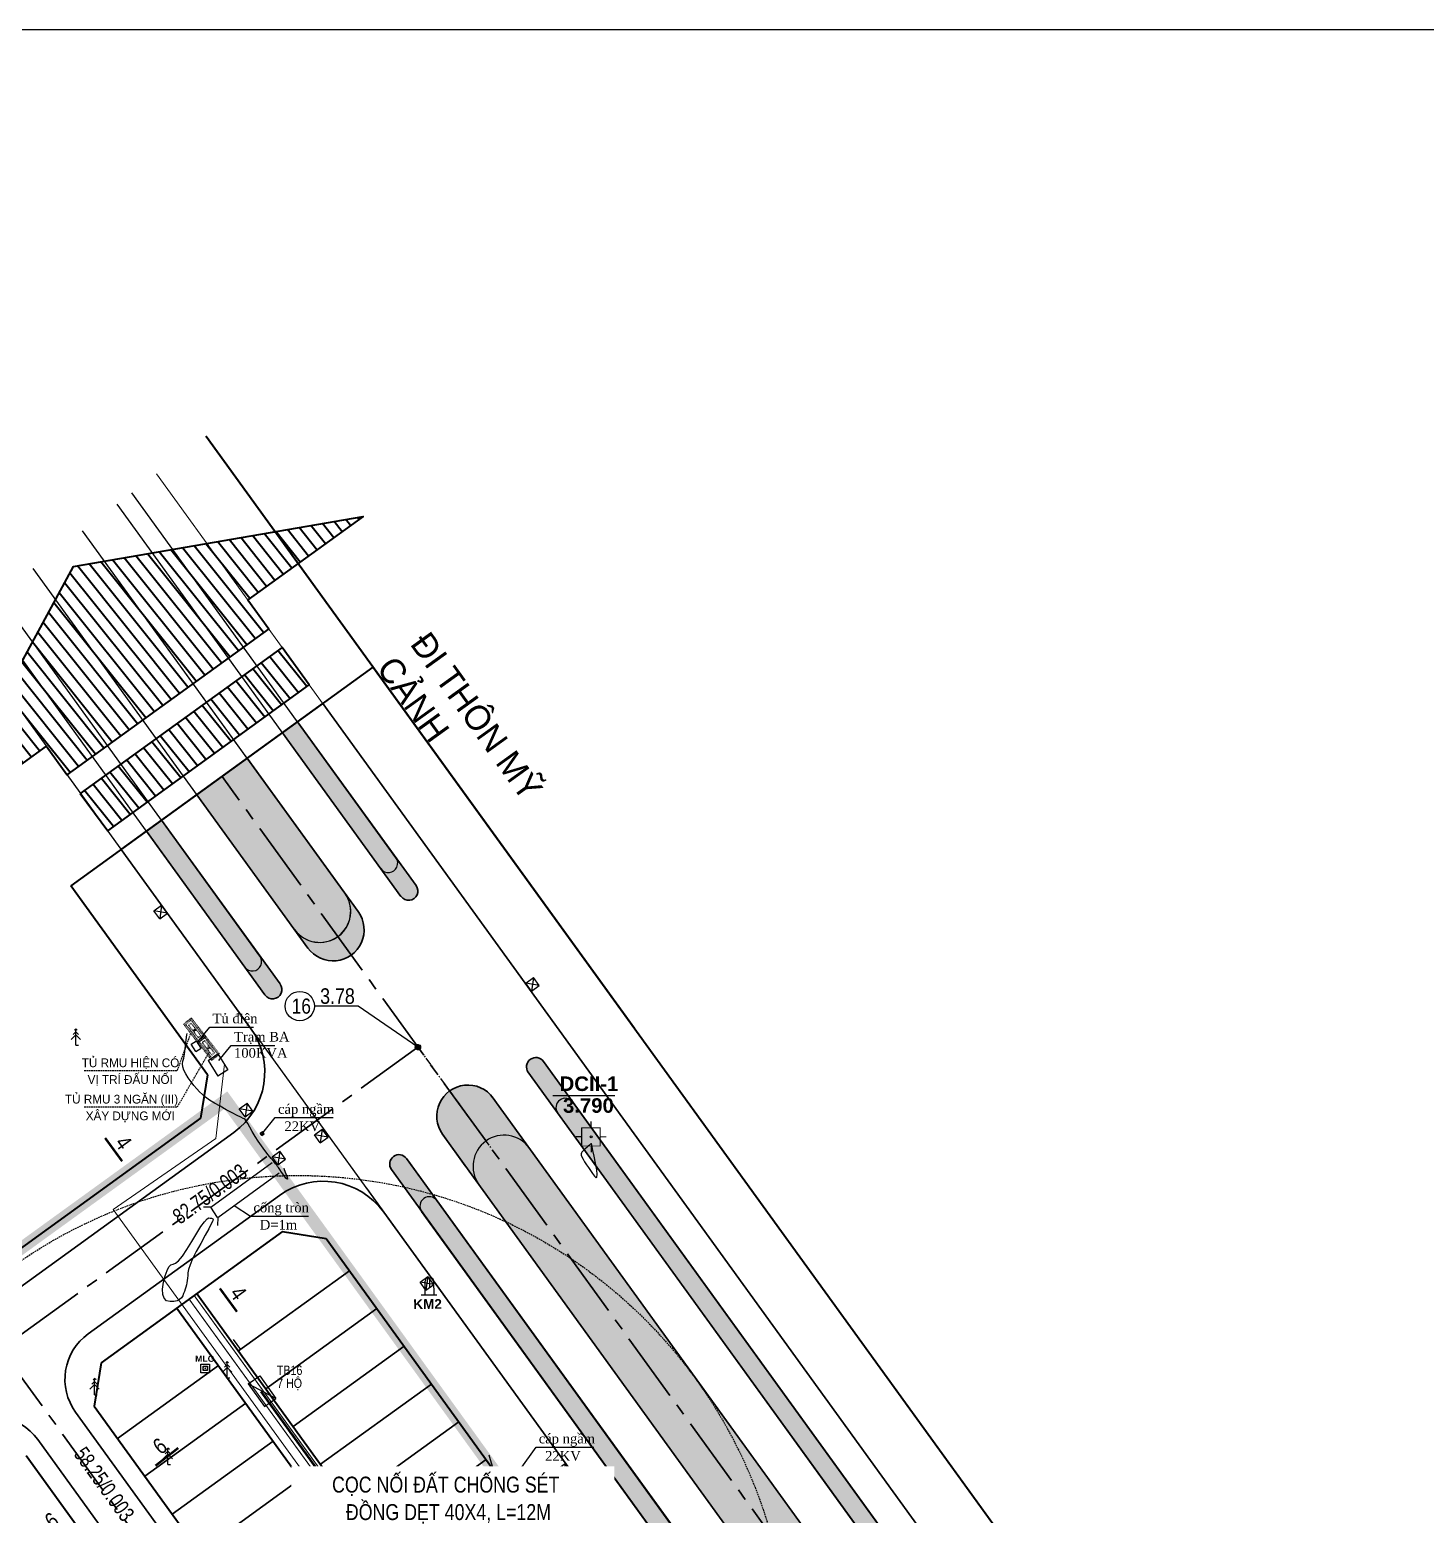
# Model space of a CAD drawing. Extents: x 22709 to 568895, y -41029 to 1932533.
# Drawn here: x 560847.1 to 561071.7, y 1931135 to 1931373.8 of the extents above; entities that cross this region are included whole.
import ezdxf
from ezdxf.enums import TextEntityAlignment as Align

# ---------------------------------------------------------------- set-up
doc = ezdxf.new("R2010")
doc.units = ezdxf.units.MI
doc.header["$MEASUREMENT"] = 0
doc.set_wipeout_variables(frame=1)
for name, pattern in [('ACAD_ISO10W100', [18.5, 12, -3, 0.5, -3]), ('BORDER2', [0.875, 0.25, -0.125, 0.25, -0.125, 0, -0.125]), ('CENTER', [2, 1.25, -0.25, 0.25, -0.25]), ('CENTER2', [1.125, 0.75, -0.125, 0.125, -0.125]), ('CONTINOUS', [0]), ('DASHED2', [0.375, 0.25, -0.125]), ('HIDDEN', [0.375, 0.25, -0.125]), ('HIDDENX2', [0.75, 0.5, -0.25])]:
    doc.linetypes.add(name, pattern=pattern)
doc.layers.get('0').update_dxf_attribs({"color": 8, "linetype": 'CONTINUOUS'})
for name, color, linetype, lineweight in [('1-chieu dai', 8, 'CONTINUOUS', 40), ('1-nghiktHC', 8, 'CONTINUOUS', 60), ('10-TIM', 8, 'CENTER2', 35), ('13-PLO', 8, 'CONTINUOUS', 35), ('170170170-MUI TEN', 8, 'CONTINOUS', 20), ('4-LE TRONG', 8, 'CONTINUOUS', 40), ('7-LE NGOAI', 8, 'CONTINUOUS', 35), ('7-TEXT', 8, 'CONTINUOUS', 0), ('84- CX DAI PHAN CACH', 8, 'CONTINUOUS', 50), ('chu.moi', 8, 'CONTINUOUS', 18), ('D-S-DÂY ĐIỆN 1.5', 200, 'DASHED2', 40), ('EC04', 8, 'CONTINUOUS', 53), ('EC22', 8, 'CONTINUOUS', 13), ('hlengoai', 8, 'CONTINUOUS', 0), ('hletrong', 8, 'CONTINUOUS', 0)]:
    doc.layers.add(name, color=color, linetype=linetype, lineweight=lineweight)
for name, color, linetype in [('1-cotTK', 8, 'CONTINUOUS'), ('1-RANH GIOI QH DX', 8, 'BORDER2'), ('1-toado', 8, 'CONTINUOUS'), ('7- KHUNG TEN', 8, 'CONTINUOUS'), ('CHUDIEN', 8, 'CONTINUOUS'), ('DCII', 8, 'CONTINUOUS'), ('DIA VAT', 8, 'CONTINOUS'), ('DM CON', 8, 'CONTINUOUS'), ('ELEC - TEXT', 84, 'CONTINUOUS'), ('hoga', 8, 'CONTINUOUS'), ('kk', 8, 'CONTINUOUS'), ('lang mo', 8, 'CONTINUOUS'), ('LE DUONG', 8, 'CONTINUOUS'), ('LE DUONG.QH', 8, 'CONTINUOUS'), ('MATCAT', 8, 'CONTINUOUS'), ('moc lg .th', 8, 'CONTINUOUS'), ('Phan cach.QH', 8, 'CONTINUOUS'), ('PHI LAO', 8, 'CONTINUOUS'), ('textd', 8, 'CONTINUOUS'), ('Thietbidien', 8, 'CONTINUOUS'), ('TIM', 8, 'CENTER'), ('tim qh', 8, 'ACAD_ISO10W100')]:
    doc.layers.add(name, color=color, linetype=linetype)
doc.styles.add('Atext', font='VHELVEB_0.TTF')
doc.styles.add('Do doc', font='VHARIALN.TTF', dxfattribs={"width": 0.9, "oblique": 0.6})
doc.styles.add('HELV', font='VHHELS.TTF')
doc.styles.add('HHH', font='VNTIMEI.TTF', dxfattribs={"height": 0.5})
doc.styles.add('K1', font='VHARIALN.TTF', dxfattribs={"height": 250})
doc.styles.add('nha', font='VHARIALB.TTF', dxfattribs={"height": 1})
doc.styles.add('O', font='VHAVAN.TTF')
doc.styles.get("Standard").update_dxf_attribs({"font": 'vntimeh.shx'})
doc.styles.add('Tung', font='VHARIAL.TTF', dxfattribs={"width": 0.8})
doc.styles.add('VNARIAL', font='VHARIALN.TTF')
doc.linetypes.add('EN04M', pattern='A,4.505489,-0.889973,2.289537,[1,CHEO22.shx,S=0.898128,R=0,X=0,Y=0.012726],2.215951,-0.947487,["0.4KV",Standard,S=2,R=359.997854,X=0,Y=-0.812412],-8.615751,2.099566,[1,CHEO22.shx,S=0.898128,R=0,X=0,Y=-0.055311],2.405923,-0.889973', length=24.85965)
doc.linetypes.add('EN22M', pattern='A,11.62018,-3.44714,5.8817,[1,CHEO22.shx,S=1.314667,R=179.926953,X=0,Y=-0.037745],6.161787,-1.831234,["22KV",Atext,S=2,R=359.924807,X=0,Y=-0.849311],-7.878595,5.8817,[1,CHEO22.shx,S=1.314667,R=179.926953,X=0,Y=0.001213],6.161787,-3.44714', length=52.311263)
doc.dimstyles.get("Standard").update_dxf_attribs({"dimtxt": 0.18, "dimasz": 0.18, "dimexe": 0.18, "dimexo": 0.0625, "dimgap": 0.09, "dimtad": 0, "dimtih": 1, "dimtoh": 1, "dimdec": 4, "dimzin": 0, "dimdsep": 46, "dimtxsty": 'Standard', "dimcen": 0.09, "dimadec": 0, "dimazin": 0, "dimtfac": 1, "dimtdec": 4, "dimtofl": 0, "dimtmove": 0, "dimatfit": 3, "dimfxl": 1, "dimtolj": 1, "dimtzin": 0, "dimarcsym": 0})
pattern_1 = [(37.5, (561075.49294, 1927460.0977), (-0.018898007, 0.57804713), [0, -0.456, 0, -0.51, 0, -0.4875]), (7.5, (561075.49294, 1927460.0977), (0.53093301, 0.84664382), [0, -0.246, 0, -0.411, 0, -0.1575]), (327.5, (561075.12394, 1927460.0977), (0.93424256, 0.001697716), [0, -0.15, 0, -0.54, 0, -0.705]), (317.5, (561075.12394, 1927460.0977), (0.90183798, 0.26330267), [0, -0.075, 0, -0.354, 0, -0.405])]
pattern_2 = [(45, (0, 0), (-0.44194173824, 0.44194173824), [])]

# ---------------------------------------------------------------- blocks, each defined once
blk = doc.blocks.new('ELLIPSE')
at = {"color": 0, "linetype": 'ByBlock'}
blk.add_circle((0, 0), 1, dxfattribs=at)
blk = doc.blocks.new('DCII')
at = {"layer": 'DCII', "linetype": 'Continuous'}
for p, q in [((563371.02, 1962104.45), (563371.02, 1962106.4)), ((563372, 1962106.4), (563372, 1962107.06)), ((563371.02, 1962105.43), (563370.36, 1962105.43)), ((563372, 1962104.45), (563372, 1962103.77))]:
    blk.add_line(p, q, dxfattribs=at)
at = {"layer": 'DCII', "linetype": 'Continuous', "const_width": 0.1}
blk.add_lwpolyline([(563371.02, 1962106.4), (563372.97, 1962106.4), (563372.97, 1962104.45), (563371.02, 1962104.45)], close=True, dxfattribs=at)
for points in [[(563372, 1962107.06), (563372, 1962106.4)], [(563370.36, 1962105.43), (563371.02, 1962105.43)], [(563373.65, 1962105.43), (563372.97, 1962105.43)], [(563372, 1962103.77), (563372, 1962104.45)]]:
    blk.add_lwpolyline(points, dxfattribs=at)
at = {"layer": 'DCII', "linetype": 'Continuous', "xscale": 0.0975019498728216, "yscale": 0.0975019498728216, "zscale": 1.95, "rotation": 359.99999986318}
blk.add_blockref('ELLIPSE', (563372.02, 1962105.43), dxfattribs=at)
blk = doc.blocks.new('hg')
at = {"layer": 'hoga'}
for p, q in [((568234.76, 1931184.47, -3.14), (568236.01, 1931185.38, -3.14)), ((568236.01, 1931185.38, -3.14), (568235.7, 1931183.19, -0.05)), ((568236.94, 1931184.1, -0.05), (568236.01, 1931185.38, -3.14)), ((568236.94, 1931184.1, -0.05), (568234.76, 1931184.47, -0.05)), ((568235.7, 1931183.19, -0.05), (568234.76, 1931184.47, -3.14)), ((568235.7, 1931183.19, -0.05), (568236.94, 1931184.1, -0.05))]:
    blk.add_line(p, q, dxfattribs=at)
blk = doc.blocks.new('hgd')
at = {"layer": 'hoga'}
for p, q in [((568281.14, 1931129.13, 2.68), (568281.51, 1931129.4, 2.68)), ((568281.79, 1931129.02, 3.6), (568281.14, 1931129.13, 3.6)), ((568281.42, 1931128.74, 3.6), (568281.14, 1931129.13, 2.68)), ((568281.51, 1931129.4, 2.68), (568281.42, 1931128.74, 3.6)), ((568281.42, 1931128.74, 3.6), (568281.79, 1931129.02, 3.6)), ((568281.79, 1931129.02, 3.6), (568281.51, 1931129.4, 2.68))]:
    blk.add_line(p, q, dxfattribs=at)
blk = doc.blocks.new('PL')
at = {"layer": 'PHI LAO', "color": 250, "linetype": 'Continuous'}
blk.add_line((569625.73, 1929989.67), (569626.15, 1929989.67), dxfattribs=at)
for points in [[(569624.98, 1929990.58), (569625.73, 1929991.33)], [(569625.3, 1929991.39), (569625.73, 1929991.81)], [(569625.51, 1929992.08), (569625.73, 1929992.3)], [(569625.95, 1929992.08), (569625.73, 1929992.3)], [(569625.73, 1929989.67), (569625.73, 1929992.3)], [(569626.15, 1929991.39), (569625.73, 1929991.81)], [(569626.48, 1929990.58), (569625.73, 1929991.33)]]:
    blk.add_lwpolyline(points, dxfattribs=at)
blk = doc.blocks.new('MUI TEN')
at = {"layer": '170170170-MUI TEN', "lineweight": 40}
h = blk.add_hatch(dxfattribs=at)
h.set_pattern_fill('ANSI31', color=256, scale=5, style=0)
h.set_pattern_definition(pattern_2)
h.paths.add_polyline_path([(563143.471, 1934865.752), (563145.059, 1934867.194), (563150.826, 1934860.84), (563145.913, 1934877.861), (563129.201, 1934884.665), (563134.968, 1934878.312), (563133.379, 1934876.87)])
h = blk.add_hatch(dxfattribs=at)
h.set_pattern_fill('ANSI31', color=256, scale=5, style=0)
h.set_pattern_definition(pattern_2)
h.paths.add_polyline_path([(563130.291, 1934874.067), (563132.35, 1934875.936), (563142.442, 1934864.818), (563140.383, 1934862.949)])
at = {"layer": '4-LE TRONG'}
blk.add_line((563129.272, 1934873.121), (563139.353, 1934862.014), dxfattribs=at)
at = {"layer": '4-LE TRONG', "flags": 128}
for points in [[(563129.202, 1934884.664), (563145.915, 1934877.861), (563150.826, 1934860.841), (563145.062, 1934867.192), (563143.471, 1934865.75), (563133.372, 1934876.876), (563134.968, 1934878.313), (563129.202, 1934884.664)], [(563132.349, 1934875.954), (563130.302, 1934874.056), (563140.378, 1934862.944), (563142.45, 1934864.824), (563132.349, 1934875.954)]]:
    blk.add_lwpolyline(points, dxfattribs=at)
blk = doc.blocks.new('cvnfgj')
at = {"layer": '1-cotTK', "lineweight": -3}
h = blk.add_hatch(dxfattribs=at)
h.set_pattern_fill('ANSI31', scale=0.1, style=0)
h.set_pattern_definition([(45, (561075.492941, 1927460.097698), (-0.008838834765, 0.008838834765), [])])
edge = h.paths.add_edge_path()
edge.add_arc((568402.56, 1930175.79), 0.43, 0, 360)
at = {"layer": '1-cotTK', "color": 7, "lineweight": -3}
blk.add_circle((568402.56, 1930175.79, -28.47), 0.43, dxfattribs=at)
blk = doc.blocks.new('Tu ha the')
at = {"color": 1, "linetype": 'CONTINOUS'}
blk.add_solid([(-1.5, -0.37), (1.5, 1.13), (-1.5, 1.13), (-1.5, -0.37)], dxfattribs=at)
at = {"layer": 'Thietbidien', "color": 1}
for p, q in [((-1.5, -0.37), (-1.5, 1.13)), ((-1.5, 1.13), (1.5, 1.13)), ((1.5, 1.13), (-1.5, -0.37)), ((1.5, -0.37), (1.5, 1.13)), ((-1.5, -0.37), (1.5, -0.37))]:
    blk.add_line(p, q, dxfattribs=at)
blk = doc.blocks.new('A$C5C0861BC')
at = {"layer": '1-nghiktHC', "color": 8, "lineweight": -3}
blk.add_line((148.24, 411.56), (147.07, 413.18), dxfattribs=at)
at = {"layer": '1-nghiktHC', "color": 8, "lineweight": -3, "const_width": 0.2, "flags": 128}
for points in [[(140.77, 420.2), (139.95, 419.61)], [(140.77, 420.2), (212.66, 320.89)], [(211.85, 320.31), (139.96, 419.61)]]:
    blk.add_lwpolyline(points, dxfattribs=at)
blk = doc.blocks.new('tñmu')
at = {"layer": 'kk', "color": 2, "linetype": 'ByBlock'}
for points in [[(13580051, -6709611), (13587651, -6709611), (13587651, -6706411), (13580051, -6706411)], [(13586371, -6708531), (13586371, -6707491), (13581331, -6707491), (13581331, -6708531)]]:
    blk.add_lwpolyline(points, close=True, dxfattribs=at)
at = {"layer": 'kk', "color": 4, "linetype": 'ByBlock', "const_width": 120}
for points in [[(13580352, -6706771, 1), (13580472, -6706771, 1)], [(13580352, -6709251, -1), (13580472, -6709251, -1)], [(13587351, -6706771, -1), (13587231, -6706771, -1)], [(13587351, -6709251, 1), (13587231, -6709251, 1)]]:
    blk.add_lwpolyline(points, format="xyb", close=True, dxfattribs=at)
at = {"layer": 'kk', "color": 8, "linetype": 'HIDDEN', "ltscale": 500}
blk.add_lwpolyline([(13580531, -6709131), (13587171, -6709131), (13587171, -6706891), (13580531, -6706891)], close=True, dxfattribs=at)
at = {"layer": 'kk', "color": 2, "linetype": 'ByBlock'}
blk.add_circle((13583851, -6708011), 300, dxfattribs=at)
at = {"layer": 'tim qh', "color": 6, "linetype": 'ByBlock'}
blk.add_solid([(13580051, -6709611), (13587651, -6706411), (13587651, -6709611), (13580051, -6706411)], dxfattribs=at)
blk = doc.blocks.new('tmb')
at = {"layer": '84- CX DAI PHAN CACH', "lineweight": -3}
h = blk.add_hatch(dxfattribs=at)
h.set_pattern_fill('AR-SAND', color=256, scale=0.3, style=0)
h.set_pattern_definition(pattern_1)
edge = h.paths.add_edge_path()
edge.add_line((568245.985, 1931250.093), (568243.555, 1931248.335))
edge.add_line((568243.555, 1931248.335), (568262.594, 1931222.027))
edge.add_arc((568263.82, 1931222.893), 1.501, 215.26129, 396.49551)
edge.add_line((568265.026, 1931223.786), (568245.986, 1931250.094))
edge.add_line((568237.878, 1931244.226), (568255.075, 1931220.305))
edge.add_arc((568251.68, 1931216.645), 4.992, -144.10101, 47.15428, ccw=False)
edge.add_line((568247.636, 1931213.718), (568229.789, 1931238.372))
edge.add_line((568229.789, 1931238.372), (568237.896, 1931244.2))
h = blk.add_hatch(dxfattribs=at)
h.set_pattern_fill('AR-SAND', color=256, scale=0.3, style=0)
h.set_pattern_definition(pattern_1)
edge = h.paths.add_edge_path()
edge.add_line((568224.131, 1931234.238), (568221.701, 1931232.479))
edge.add_line((568221.701, 1931232.479), (568240.724, 1931206.196))
edge.add_arc((568241.949, 1931207.059), 1.499, 215.15167, 395.93948)
edge.add_line((568243.163, 1931207.939), (568224.131, 1931234.238))
h = blk.add_hatch(dxfattribs=at)
h.set_pattern_fill('AR-SAND', color=256, scale=0.3, style=0)
h.set_pattern_definition(pattern_1)
edge = h.paths.add_edge_path()
edge.add_line((568420.688, 1931011.449), (568397.452, 1931040.883))
edge.add_line((568397.452, 1931040.883), (568343.298, 1931115.673))
edge.add_line((568343.298, 1931115.673), (568285.496, 1931195.504))
edge.add_arc((568284.283, 1931194.621), 1.5, 36.0452, 211.29332)
edge.add_line((568283.001, 1931193.842), (568304.39, 1931164.293))
edge.add_line((568304.39, 1931164.293), (568338.794, 1931116.764))
edge.add_line((568338.794, 1931116.764), (568378.242, 1931062.265))
edge.add_line((568378.242, 1931062.265), (568389.961, 1931046.076))
edge.add_line((568389.961, 1931046.076), (568418.339, 1931009.595))
edge.add_arc((568419.514, 1931010.522), 1.496, 218.28906, 398.28906)
h = blk.add_hatch(dxfattribs=at)
h.set_pattern_fill('AR-SAND', color=256, scale=0.3, style=0)
h.set_pattern_definition(pattern_1)
edge = h.paths.add_edge_path()
edge.add_line((568404.994, 1930999.059), (568381.02, 1931029.43))
edge.add_line((568381.02, 1931029.43), (568318.89, 1931115.263))
edge.add_line((568318.89, 1931115.263), (568269.365, 1931183.682))
edge.add_arc((568273.352, 1931186.699), 5, 36.0381, 217.12034, ccw=False)
edge.add_line((568277.395, 1931189.641), (568336.608, 1931107.833))
edge.add_line((568336.608, 1931107.833), (568388.967, 1931035.495))
edge.add_line((568388.967, 1931035.495), (568412.84, 1931005.254))
edge.add_arc((568408.917, 1931002.157), 4.998, -141.71094, 38.28906, ccw=False)
h = blk.add_hatch(dxfattribs=at)
h.set_pattern_fill('AR-SAND', color=256, scale=0.3, style=0)
h.set_pattern_definition(pattern_1)
h.paths.add_polyline_path([(568261.067, 1931178.127, -1.0000001), (568263.497, 1931179.886), (568375.997, 1931024.476), (568399.497, 1930994.72, -1.0000109), (568397.143, 1930992.861), (568373.601, 1931022.669)])
at = {"lineweight": -3, "flags": 128}
for points in [[(568211.685, 1931194.015), (568226.652, 1931194.015), (568228.806, 1931199.992)], [(568211.685, 1931188.171), (568226.652, 1931188.171), (568231.796, 1931197.025)]]:
    blk.add_lwpolyline(points, dxfattribs=at)
at = {"layer": '1-cotTK', "lineweight": -3, "ltscale": 15, "elevation": -2.248, "flags": 128}
blk.add_lwpolyline([(568265.331, 1931197.787), (568255.732, 1931204.39), (568248.69, 1931204.39)], dxfattribs=at)
at = {"layer": '1-RANH GIOI QH DX', "linetype": 'DASHED2', "ltscale": 30, "const_width": 2}
blk.add_lwpolyline([(568411.678, 1930949.543), (568385.601, 1930982.494), (568352.821, 1931025.773), (568320.86, 1931069.918), (568234.454, 1931189.276), (567924.026, 1930964.64), (568247.697, 1930518.199), (568559.192, 1930762.669), (568544.947, 1930780.727), (568483.932, 1930858.072), (568469.374, 1930876.529)], close=True, dxfattribs=at)
at = {"layer": '1-toado'}
blk.add_circle((568246.334, 1931204.39, -2.248), 2.357, dxfattribs=at)
at = {"layer": '10-TIM', "ltscale": 15, "extrusion": (0.010195, 0.003673, 0.999941)}
blk.add_line((568385.01, 1931032.452), (568233.834, 1931241.299), dxfattribs=at)
at = {"layer": '10-TIM', "ltscale": 15, "extrusion": (-0.041472, 0.057309, 0.997495)}
blk.add_line((568265.331, 1931197.787), (567900.788, 1930933.94), dxfattribs=at)
at = {"layer": '10-TIM', "ltscale": 15}
blk.add_line((568198.29, 1931149.265), (568354.498, 1930933.505), dxfattribs=at)
at = {"layer": '13-PLO'}
for p, q in [((568236.479, 1931148.953), (568254.3, 1931161.853)), ((568240.878, 1931142.878), (568258.704, 1931155.782)), ((568245.281, 1931136.807), (568263.102, 1931149.707)), ((568217.043, 1931134.884), (568233.244, 1931146.611)), ((568249.679, 1931130.731), (568267.5, 1931143.631)), ((568221.44, 1931128.808), (568237.641, 1931140.535)), ((568254.076, 1931124.656), (568271.897, 1931137.556)), ((568225.838, 1931122.733), (568242.039, 1931134.46)), ((568258.474, 1931118.58), (568276.295, 1931131.48)), ((568230.236, 1931116.657), (568246.437, 1931128.385)), ((568262.872, 1931112.505), (568280.693, 1931125.405))]:
    blk.add_line(p, q, dxfattribs=at)
at = {"layer": '4-LE TRONG', "extrusion": (0.010195, 0.003673, 0.999941)}
blk.add_line((568408.027, 1931051.702), (568258.097, 1931258.867), dxfattribs=at)
at = {"layer": '4-LE TRONG', "extrusion": (-0.041472, 0.057309, 0.997495)}
for p, q in [((568231.498, 1931193.36), (568209.532, 1931223.712)), ((568230.379, 1931186.378), (567894.192, 1930943.054)), ((568243.569, 1931168.149), (568214.406, 1931147.042))]:
    blk.add_line(p, q, dxfattribs=at)
at = {"layer": '4-LE TRONG'}
blk.add_line((568231.498, 1931193.36), (568230.379, 1931186.378), dxfattribs=at)
at = {"layer": '4-LE TRONG', "ltscale": 0.5}
for p, q in [((568243.569, 1931168.149), (568250.552, 1931167.031)), ((568250.552, 1931167.031), (568361.275, 1931014.095)), ((568229.798, 1931158.182), (568293.656, 1931069.978)), ((568226.557, 1931155.837), (568290.416, 1931067.632)), ((568214.406, 1931147.042), (568213.288, 1931140.06)), ((568213.288, 1931140.06), (568347.618, 1930954.517)), ((568202.352, 1931132.145), (568219.065, 1931109.06))]:
    blk.add_line(p, q, dxfattribs=at)
at = {"layer": '4-LE TRONG', "flags": 128}
blk.add_lwpolyline([(568258.101, 1931258.862), (568209.532, 1931223.712)], dxfattribs=at)
at = {"layer": '7-LE NGOAI', "extrusion": (0.010195, 0.003673, 0.999941)}
for p, q in [((568400.964, 1931044.508), (568250.031, 1931253.021)), ((568255.724, 1931219.572), (568237.878, 1931244.226)), ((568394.586, 1931039.686), (568283.001, 1931193.842)), ((568389.016, 1931035.433), (568277.279, 1931189.795)), ((568381.02, 1931029.43), (568269.226, 1931183.874))]:
    blk.add_line(p, q, dxfattribs=at)
at = {"layer": '7-LE NGOAI', "extrusion": (-0.041472, 0.057309, 0.997495)}
for p, q in [((568265.026, 1931223.786), (568245.985, 1931250.093)), ((568262.596, 1931222.027), (568243.555, 1931248.335)), ((568247.636, 1931213.718), (568229.789, 1931238.372)), ((568285.496, 1931195.504), (568289.144, 1931190.463)), ((568269.294, 1931183.777), (568272.942, 1931178.737))]:
    blk.add_line(p, q, dxfattribs=at)
at = {"layer": '7-LE NGOAI', "linetype": 'Continuous', "extrusion": (-0.041472, 0.057309, 0.997495)}
for p, q in [((568243.154, 1931207.955), (568224.112, 1931234.264)), ((568240.724, 1931206.196), (568221.682, 1931232.505)), ((568263.624, 1931179.673), (568267.272, 1931174.633))]:
    blk.add_line(p, q, dxfattribs=at)
at = {"layer": '7-LE NGOAI', "ltscale": 0.5, "extrusion": (-0.041472, 0.057309, 0.997495)}
for p, q in [((568238.427, 1931200.843), (568217.633, 1931229.575)), ((568235.741, 1931184.086), (567897.123, 1930939.003)), ((568243.069, 1931173.959), (568212.296, 1931151.687))]:
    blk.add_line(p, q, dxfattribs=at)
at = {"layer": '7-LE NGOAI'}
for p, q in [((568397.452, 1931040.883), (568289.144, 1931190.463)), ((568375.997, 1931024.476), (568263.497, 1931179.886))]:
    blk.add_line(p, q, dxfattribs=at)
at = {"layer": '7-LE NGOAI', "linetype": 'Continuous'}
blk.add_line((568373.601, 1931022.669), (568261.067, 1931178.127), dxfattribs=at)
at = {"layer": '7-LE NGOAI', "ltscale": 0.5}
blk.add_line((568259.824, 1931171.275), (568369.375, 1931019.959), dxfattribs=at)
at = {"layer": '7-LE NGOAI', "ltscale": 0.5, "extrusion": (0.010195, 0.003673, 0.999941)}
for p, q in [((568345.729, 1930951.988), (568210.282, 1931139.119)), ((568220.911, 1931111.632), (568204.2, 1931134.718))]:
    blk.add_line(p, q, dxfattribs=at)
at = {"layer": '7-LE NGOAI', "extrusion": (0.010195, 0.003673, 0.999941)}
for centre, radius, start, end in [((568234.284, 1931188.583, 12887.075), 1.5, 215.89874, 35.89874), ((568222.147, 1931182.338, 12886.929), 4.992, 215.89941, 35.89941)]:
    blk.add_arc(centre, radius, start, end, dxfattribs=at)
at = {"layer": '7-LE NGOAI', "linetype": 'Continuous', "extrusion": (0.010195, 0.003673, 0.999941)}
blk.add_arc((568212.415, 1931172.752, 12886.794), 1.5, 215.89874, 35.89874, dxfattribs=at)
at = {"layer": '7-LE NGOAI', "ltscale": 0.5}
for centre, radius, start, end in [((568228.705, 1931193.807), 12, 305.8961, 35.89387), ((568250.104, 1931164.238), 12, 35.904, 125.8961), ((568217.573, 1931144.396), 9, 125.8961, 215.8974), ((568196.91, 1931129.441), 9, 35.89919, 125.8961)]:
    blk.add_arc(centre, radius, start, end, dxfattribs=at)
at = {"layer": '7-LE NGOAI', "linetype": 'Continuous'}
blk.add_arc((568262.282, 1931179.007), 1.5, 35.90033, 215.90033, dxfattribs=at)
at = {"layer": '7-LE NGOAI', "extrusion": (-0.041472, 0.057309, 0.997495)}
for centre, major_axis, start_param, end_param in [((568284.281, 1931194.624, -1.249), (1.215, 0.879, 0), 0.0001076, 3.1417002), ((568273.345, 1931186.709, -1.248), (-4.05, -2.932, 0), 3.1415325, 6.2831252)]:
    blk.add_ellipse(centre, major_axis=major_axis, ratio=0.9999998, start_param=start_param, end_param=end_param, dxfattribs=at)
at = {"layer": 'DCII', "linetype": 'Continuous'}
blk.add_line((568287.017, 1931190.028), (568297.005, 1931190.028), dxfattribs=at)
at = {"layer": 'DIA VAT'}
for p, q in [((568228.89, 1931198.274, 3.141), (568229.738, 1931198.803, 3.141)), ((568229.634, 1931197.079, 3.092), (568228.89, 1931198.274, 3.141)), ((568229.634, 1931197.079, 3.092), (568230.489, 1931197.603, 3.141)), ((568230.483, 1931197.608, 3.092), (568229.738, 1931198.803, 3.141)), ((568231.574, 1931195.643, 3.141), (568233.181, 1931196.688, 3.092)), ((568231.574, 1931195.643, 3.141), (568233.175, 1931193.118, 3.19)), ((568233.181, 1931196.688, 3.092), (568234.782, 1931194.163, 3.141)), ((568234.782, 1931194.163, 3.141), (568233.169, 1931193.123, 3.141)), ((568232.012, 1931172.043, 3.141), (568241.886, 1931179.226, 3.092)), ((568233.131, 1931170.423, 3.141), (568243.005, 1931177.606, 3.092)), ((568232.012, 1931172.043, 3.141), (568230.857, 1931172.052)), ((568233.125, 1931170.428, 3.092), (568232.012, 1931172.043, 3.141)), ((568233.129, 1931170.422, 3.141), (568233.124, 1931169.094)), ((568266.491, 1931157.967), (568266.479, 1931160.187)), ((568266.977, 1931160.69), (568267.344, 1931160.692)), ((568267.161, 1931160.691), (568267.168, 1931159.217)), ((568267.847, 1931160.194), (568267.858, 1931157.974)), ((568265.866, 1931157.963), (568268.37, 1931157.976))]:
    blk.add_line(p, q, dxfattribs=at)
for centre, start, end in [((568266.979, 1931160.19), 90.29491, 180.29491), ((568267.347, 1931160.192), 0.29491, 90.29491)]:
    blk.add_arc(centre, 0.5, start, end, dxfattribs=at)
at = {"layer": 'DM CON', "elevation": 3.5}
for points in [[(568243.74, 1931178.338), (568243.833, 1931178.116), (568244.107, 1931177.437), (568244.306, 1931176.893), (568244.375, 1931176.589), (568244.305, 1931176.542), (568244.098, 1931176.75), (568243.769, 1931177.187), (568243.412, 1931177.695), (568243.119, 1931178.116), (568242.905, 1931178.423), (568242.772, 1931178.615), (568242.705, 1931178.709), (568242.623, 1931178.812), (568242.444, 1931179.031), (568242.154, 1931179.384), (568241.752, 1931179.872), (568241.248, 1931180.488), (568240.699, 1931181.184), (568240.163, 1931181.914), (568239.649, 1931182.669), (568239.16, 1931183.446), (568238.7, 1931184.23), (568238.292, 1931184.943), (568237.959, 1931185.508), (568237.705, 1931185.911), (568237.527, 1931186.154), (568237.403, 1931186.256), (568237.215, 1931186.336), (568236.841, 1931186.511), (568236.261, 1931186.802), (568235.476, 1931187.209), (568234.509, 1931187.723), (568233.505, 1931188.276), (568232.605, 1931188.803), (568231.833, 1931189.292), (568231.192, 1931189.743), (568230.673, 1931190.162), (568230.217, 1931190.592), (568229.767, 1931191.075), (568229.313, 1931191.617), (568228.854, 1931192.219), (568228.399, 1931192.871), (568228.002, 1931193.521), (568227.714, 1931194.115), (568227.545, 1931194.646), (568227.493, 1931195.115), (568227.552, 1931195.539), (568227.668, 1931196.025), (568227.79, 1931196.679), (568227.91, 1931197.518), (568228.032, 1931198.548), (568228.189, 1931199.78), (568228.241, 1931199.983)], [(568277.636, 1931122.372), (568277.785, 1931122.888), (568277.947, 1931123.44), (568278.108, 1931124.032), (568278.261, 1931124.675), (568278.376, 1931125.435), (568278.279, 1931126.683), (568277.798, 1931128.792), (568276.905, 1931131.82), (568276.782, 1931132.193)]]:
    blk.add_lwpolyline(points, dxfattribs=at)
at = {"layer": 'DM CON'}
for points, elevation in [([(568293.125, 1931182.236), (568293.041, 1931182.161), (568292.904, 1931182.038), (568292.713, 1931181.867), (568292.475, 1931181.653), (568292.229, 1931181.43), (568292.014, 1931181.231), (568291.836, 1931181.061), (568291.697, 1931180.92), (568291.6, 1931180.8), (568291.56, 1931180.656), (568291.593, 1931180.445), (568291.7, 1931180.158), (568291.882, 1931179.796), (568292.134, 1931179.363), (568292.427, 1931178.893), (568292.735, 1931178.419), (568293.051, 1931177.946), (568293.374, 1931177.482), (568293.695, 1931177.05), (568293.959, 1931176.797), (568294.113, 1931176.871), (568294.148, 1931177.294), (568294.066, 1931178.064), (568293.877, 1931179.137), (568293.653, 1931180.254), (568293.466, 1931181.156), (568293.327, 1931181.799), (568293.239, 1931182.178), (568293.198, 1931182.312), (568293.183, 1931182.315), (568293.175, 1931182.299), (568293.169, 1931182.285), (568293.165, 1931182.276), (568293.158, 1931182.267)], 4), ([(568229.758, 1931167.902), (568230.437, 1931168.969), (568230.99, 1931169.727), (568231.416, 1931170.173), (568231.721, 1931170.329), (568231.943, 1931170.323), (568232.117, 1931170.286), (568232.252, 1931170.239), (568232.346, 1931170.184), (568232.39, 1931170.1), (568232.327, 1931169.87), (568232.099, 1931169.378), (568231.698, 1931168.603), (568231.126, 1931167.548), (568230.408, 1931166.249), (568229.686, 1931164.914), (568229.105, 1931163.751), (568228.687, 1931162.795), (568228.436, 1931162.049), (568228.338, 1931161.502), (568228.314, 1931161.069), (568228.287, 1931160.67), (568228.242, 1931160.29), (568228.178, 1931159.926), (568228.094, 1931159.576), (568227.997, 1931159.231), (568227.892, 1931158.881), (568227.778, 1931158.526), (568227.656, 1931158.166), (568227.518, 1931157.807), (568227.32, 1931157.481), (568227.018, 1931157.221), (568226.605, 1931157.033), (568226.084, 1931156.921), (568225.476, 1931156.897), (568224.908, 1931157.036), (568224.508, 1931157.412), (568224.297, 1931158.037), (568224.275, 1931158.907), (568224.432, 1931159.985), (568224.693, 1931161.054), (568224.982, 1931161.899), (568225.287, 1931162.484), (568225.608, 1931162.809), (568225.95, 1931162.916), (568226.352, 1931163.052), (568226.854, 1931163.466), (568227.461, 1931164.199), (568228.172, 1931165.249), (568228.971, 1931166.573)], 2)]:
    blk.add_lwpolyline(points, close=True, dxfattribs=dict(at, elevation=elevation))
at = {"layer": 'EC04', "linetype": 'EN04M', "ltscale": 0.5, "flags": 128}
blk.add_lwpolyline([(568240.045, 1931142.445), (568357.641, 1930979.554)], dxfattribs=at)
at = {"layer": 'EC22', "linetype": 'EN22M', "ltscale": 0.6, "flags": 128}
blk.add_lwpolyline([(568215.251, 1930998.045), (568298.072, 1931058.851), (568216.34, 1931171.71), (568232.849, 1931183.084), (568234.229, 1931195.036)], dxfattribs=at)
at = {"layer": 'hlengoai', "linetype": 'Continuous', "extrusion": (0.010195, 0.003673, 0.999941)}
blk.add_line((568255.714, 1931219.574, -2.48), (568211.395, 1931280.796, -2.253), dxfattribs=at)
at = {"layer": 'hlengoai', "linetype": 'Continuous', "extrusion": (-0.041473, 0.057308, 0.997495)}
blk.add_line((568247.627, 1931213.719, -2.376), (568203.465, 1931274.72, -8.812), dxfattribs=at)
at = {"layer": 'hlengoai', "linetype": 'HIDDENX2', "ltscale": 10, "extrusion": (0.010195, 0.003673, 0.999941)}
for p, q in [((568254.233, 1931264.193, -2.629), (568254.265, 1931264.209, -2.629)), ((568254.264, 1931264.21, -2.629), (568254.239, 1931264.185, -2.629)), ((568254.239, 1931264.185, -2.629), (568369.872, 1931104.415, -3.221)), ((568254.265, 1931264.209, -2.629), (568254.264, 1931264.21, -2.629))]:
    blk.add_line(p, q, dxfattribs=at)
at = {"layer": 'hlengoai', "linetype": 'Continuous'}
blk.add_line((568397.001, 1931041.5), (568289.134, 1931190.465, -0.807), dxfattribs=at)
at = {"layer": 'hletrong', "extrusion": (0.010195, 0.003673, 0.999941)}
for p, q in [((568400.956, 1931044.514, -3.318), (568223.307, 1931289.925, -2.408)), ((568368.857, 1931020.64), (568257.032, 1931175.125)), ((568368.857, 1931020.64), (568257.032, 1931175.125)), ((568368.857, 1931020.64), (568257.032, 1931175.125))]:
    blk.add_line(p, q, dxfattribs=at)
at = {"layer": 'hoga'}
for p, q in [((568222.873, 1931219.68, -1.546), (568224.12, 1931220.592, -1.546)), ((568224.12, 1931220.592, -1.546), (568223.808, 1931218.4, 1.546)), ((568225.056, 1931219.312, 1.546), (568224.12, 1931220.592, -1.546)), ((568225.056, 1931219.312, 1.546), (568222.873, 1931219.68, 1.546)), ((568223.808, 1931218.4, 1.546), (568222.873, 1931219.68, -1.546)), ((568223.808, 1931218.4, 1.546), (568225.056, 1931219.312, 1.546)), ((568282.65, 1931208.065, -1.546), (568283.897, 1931208.977, -1.546)), ((568283.897, 1931208.977, -1.546), (568283.585, 1931206.785, 1.546)), ((568284.833, 1931207.697, 1.546), (568283.897, 1931208.977, -1.546)), ((568284.833, 1931207.697, 1.546), (568282.65, 1931208.065, 1.546)), ((568283.585, 1931206.785, 1.546), (568282.65, 1931208.065, -1.546)), ((568283.585, 1931206.785, 1.546), (568284.833, 1931207.697, 1.546)), ((568236.604, 1931187.892), (568237.852, 1931188.804)), ((568238.788, 1931187.524, 3.092), (568236.604, 1931187.892, 3.092)), ((568237.54, 1931186.612, 3.092), (568236.604, 1931187.892)), ((568237.852, 1931188.804), (568237.54, 1931186.612, 3.092)), ((568237.54, 1931186.612, 3.092), (568238.788, 1931187.524, 3.092)), ((568238.788, 1931187.524, 3.092), (568237.852, 1931188.804)), ((568239.958, 1931183.968, 2.677), (568240.332, 1931184.242, 2.677)), ((568240.613, 1931183.858, 3.605), (568239.958, 1931183.968, 3.605)), ((568240.238, 1931183.584, 3.605), (568239.958, 1931183.968, 2.677)), ((568240.332, 1931184.242, 2.677), (568240.238, 1931183.584, 3.605)), ((568240.238, 1931183.584, 3.605), (568240.613, 1931183.858, 3.605)), ((568240.613, 1931183.858, 3.605), (568240.332, 1931184.242, 2.677)), ((568248.695, 1931183.671, 1.595), (568249.942, 1931184.583, 1.595)), ((568250.878, 1931183.303, 4.687), (568248.695, 1931183.671, 4.687)), ((568249.63, 1931182.391, 4.687), (568248.695, 1931183.671, 1.595)), ((568249.942, 1931184.583, 1.595), (568249.63, 1931182.391, 4.687)), ((568249.63, 1931182.391, 4.687), (568250.878, 1931183.303, 4.687)), ((568250.878, 1931183.303, 4.687), (568249.942, 1931184.583, 1.595)), ((568265.68, 1931160.001, 1.595), (568266.927, 1931160.913, 1.595)), ((568266.927, 1931160.913, 1.595), (568266.615, 1931158.721, 4.687)), ((568267.863, 1931159.633, 4.687), (568266.927, 1931160.913, 1.595)), ((568267.863, 1931159.633, 4.687), (568265.68, 1931160.001, 4.687)), ((568266.615, 1931158.721, 4.687), (568265.68, 1931160.001, 1.595)), ((568266.615, 1931158.721, 4.687), (568267.863, 1931159.633, 4.687)), ((568287.733, 1931129.964, -1.546), (568288.98, 1931130.876, -1.546)), ((568289.916, 1931129.596, 1.546), (568287.733, 1931129.964, 1.546)), ((568288.668, 1931128.684, 1.546), (568287.733, 1931129.964, -1.546)), ((568288.98, 1931130.876, -1.546), (568288.668, 1931128.684, 1.546)), ((568289.916, 1931129.596, 1.546), (568288.98, 1931130.876, -1.546)), ((568288.668, 1931128.684, 1.546), (568289.916, 1931129.596, 1.546))]:
    blk.add_line(p, q, dxfattribs=at)
at = {"layer": 'LE DUONG', "extrusion": (-0.041473, 0.057308, 0.997495)}
blk.add_line((568239.15, 1931199.832), (568191.556, 1931265.593), dxfattribs=at)
at = {"layer": 'LE DUONG'}
blk.add_line((568239.15, 1931199.832), (568369.301, 1931020.062), dxfattribs=at)
at = {"layer": 'LE DUONG.QH', "extrusion": (0.010195, 0.003673, 0.999941)}
for p, q in [((568408.019, 1931051.708, -3.416), (568231.221, 1931295.989, -2.511)), ((568231.221, 1931295.989, -2.511), (568254.233, 1931264.193, -2.629))]:
    blk.add_line(p, q, dxfattribs=at)
at = {"layer": 'LE DUONG.QH', "extrusion": (-0.041473, 0.057308, 0.997495)}
blk.add_line((568231.254, 1931296.015, 9.422), (568300.151, 1931200.828, 26.472), dxfattribs=at)
at = {"layer": 'LE DUONG.QH'}
blk.add_line((568257.032, 1931175.125), (568369.301, 1931020.062), dxfattribs=at)
blk.add_line((568257.032, 1931175.125), (568369.301, 1931020.062), dxfattribs=at)
blk.add_line((568257.032, 1931175.125), (568369.301, 1931020.062), dxfattribs=at)
blk.add_line((568257.032, 1931175.125), (568369.301, 1931020.062), dxfattribs=at)
at = {"layer": 'MATCAT', "const_width": 0.38}
for points in [[(568215.031, 1931183.189), (568217.776, 1931179.438)], [(568233.486, 1931159.001), (568236.231, 1931155.251)], [(568223.124, 1931130.499), (568226.788, 1931133.357)]]:
    blk.add_lwpolyline(points, dxfattribs=at)
at = {"layer": 'moc lg .th', "linetype": 'Continuous'}
for p, q in [((568230.419, 1931146.854, 3.141), (568231.819, 1931146.854, 3.141)), ((568230.419, 1931145.454, 3.141), (568230.419, 1931146.854, 3.141)), ((568231.819, 1931146.854, 3.141), (568231.819, 1931145.454, 3.141)), ((568231.819, 1931145.454, 3.141), (568230.419, 1931145.454, 3.141)), ((568230.793, 1931145.803, 3.141), (568230.793, 1931146.503, 3.141)), ((568230.793, 1931146.503, 3.141), (568231.493, 1931146.503, 3.141)), ((568231.493, 1931145.803, 3.141), (568230.793, 1931145.803, 3.141)), ((568231.493, 1931146.503, 3.141), (568231.493, 1931145.803, 3.141))]:
    blk.add_line(p, q, dxfattribs=at)
at = {"layer": 'moc lg .th', "linetype": 'ByBlock'}
for p, q in [((568230.793, 1931145.803, 3.141), (568231.493, 1931146.503, 3.141)), ((568230.793, 1931146.503, 3.141), (568231.493, 1931145.803, 3.141))]:
    blk.add_line(p, q, dxfattribs=at)
at = {"layer": 'Phan cach.QH', "linetype": 'Continuous'}
for p, q in [((568259.451, 1931226.369), (568216.964, 1931285.063)), ((568261.793, 1931228.239), (568219.341, 1931286.885)), ((568253.578, 1931222.535), (568211.399, 1931280.799)), ((568245.482, 1931216.674), (568203.464, 1931274.718)), ((568237.498, 1931210.652), (568195.525, 1931268.635)), ((568239.928, 1931212.411), (568197.907, 1931270.46)), ((568394.603, 1931039.663), (568287.719, 1931187.317)), ((568396.992, 1931041.464), (568290.227, 1931188.957)), ((568389.033, 1931035.41), (568283.218, 1931181.584)), ((568381.036, 1931029.406), (568275.121, 1931175.723)), ((568375.444, 1931025.173), (568268.348, 1931173.127)), ((568373.05, 1931023.363), (568265.918, 1931171.368))]:
    blk.add_line(p, q, dxfattribs=at)
at = {"layer": 'Phan cach.QH', "linetype": 'Continuous', "extrusion": (0.010195, 0.003673, 0.999941)}
blk.add_line((568253.565, 1931222.552, -2.48), (568211.398, 1931280.798, -2.256), dxfattribs=at)
at = {"layer": 'Phan cach.QH', "linetype": 'Continuous', "extrusion": (-0.041473, 0.057308, 0.997495)}
blk.add_line((568245.478, 1931216.697, -2.376), (568203.468, 1931274.721, -8.726), dxfattribs=at)
at = {"layer": 'Phan cach.QH', "linetype": 'Continuous'}
for centre, radius, start, end in [((568260.578, 1931227.359), 1.5, 215.90004, 35.90004), ((568249.534, 1931219.607), 4.992, 215.9007, 35.9007), ((568238.706, 1931211.529), 1.5, 215.90004, 35.90004), ((568289.012, 1931188.078), 1.5, 35.90004, 215.90004), ((568279.174, 1931178.656), 4.992, 35.9007, 215.9007), ((568267.141, 1931172.246), 1.5, 35.90004, 215.90004)]:
    blk.add_arc(centre, radius, start, end, dxfattribs=at)
at = {"layer": 'Phan cach.QH', "linetype": 'Continuous', "extrusion": (0.010195, 0.003673, 0.999941)}
blk.add_arc((568220.013, 1931185.324, 12884.798), 4.992, 215.90041, 35.90041, dxfattribs=at)
at = {"layer": 'TIM', "extrusion": (-0.041473, 0.057308, 0.997495)}
blk.add_line((568263.1, 1931200.852, -2.486), (568276.984, 1931181.67, -0.807), dxfattribs=at)
for p in [(-1415.404, 1208.448), (-1391.062, 1154.954), (-1412.383, 1152.226), (-1400.591, 1141.021), (-1354.774, 1132.921, 2.5)]:
    blk.add_blockref('PL', p)
at = {"lineweight": -3}
blk.add_blockref('A$C5C0861BC', (568088.602, 1930737.64), dxfattribs=at)
at = {"layer": '1-cotTK', "lineweight": -3}
blk.add_blockref('cvnfgj', (-137.231, 1021.993, 28.474), dxfattribs=at)
at = {"layer": '170170170-MUI TEN', "ltscale": 20, "xscale": 2.666113917734611, "yscale": 2.666113917734611, "zscale": 2.666113917734611, "rotation": 83.67090330278803}
blk.add_blockref('MUI TEN', (5529859.422, -129664.903), dxfattribs=at)
at = {"layer": 'CHUDIEN', "linetype": 'Continuous', "xscale": 1.499999998949282, "yscale": 1.499999998949282, "zscale": 1.499999998949282, "rotation": 305.1215370414388}
blk.add_blockref('Tu ha the', (568239.801, 1931142.164), dxfattribs=at)
at = {"layer": 'DCII', "linetype": 'Continuous', "xscale": 1.5, "yscale": 1.5, "zscale": 1.5}
blk.add_blockref('DCII', (-276764.846, -1011974.772, 3.092), dxfattribs=at)
at = {"layer": 'DIA VAT'}
for name, p in [('hg', (7.111, -4.31, 4.736)), ('hgd', (0, 0))]:
    blk.add_blockref(name, p, dxfattribs=at)
at = {"layer": 'tim qh', "linetype": 'ByBlock', "xscale": 0.0005000000001555, "yscale": 0.0005000000001555, "zscale": 0.0005000000001555, "rotation": 307.8546672553865}
for p in [(566709.722, 1938621.404, 3.092), (566711.906, 1938618.593, 3.092)]:
    blk.add_blockref('tñmu', p, dxfattribs=at)
at = {"layer": '1-chieu dai', "lineweight": -3, "char_height": 2.5, "attachment_point": 5, "style": 'Do doc'}
for s, insert, rotation in [('\\A1;82.75/0.003', (568231.844, 1931174.192), 35.78271), ('\\A1;58.25/0.003', (568214.874, 1931127.563), 305.8961)]:
    blk.add_mtext(s, dxfattribs=dict(at, insert=insert, rotation=rotation))
at = {"layer": '1-cotTK', "style": 'K1'}
blk.add_text('3.78', height=2.5008, dxfattribs=at).set_placement((568249.604, 1931204.747, 26.226))
at = {"layer": '1-toado', "style": 'K1'}
blk.add_text('16', height=2.4307, dxfattribs=at).set_placement((568245.027, 1931203.17, 25.429))
at = {"layer": '7-TEXT', "insert": (568267.187, 1931264.926), "char_height": 4, "width": 36.55727, "attachment_point": 1, "rotation": 305.75165, "style": 'HELV'}
blk.add_mtext('§I th«n mü c¶nh', dxfattribs=at)
at = {"layer": 'chu.moi', "linetype": 'Continuous', "style": 'nha'}
blk.add_text('km2', height=1.56, rotation=0.29491, dxfattribs=at).set_placement((568264.581, 1931155.708))
at = {"layer": 'DCII', "linetype": 'Continuous', "style": 'nha'}
for s, p in [('Dcii-1', (568288.102, 1931190.74)), ('3.790', (568288.647, 1931187.235))]:
    blk.add_text(s, height=2.34, dxfattribs=at).set_placement(p)
at = {"layer": 'lang mo', "style": 'HHH'}
for s, p in [('Tñ ®iÖn', (568232.306, 1931201.629, 3.092)), ('Tr¹m BA', (568235.756, 1931198.689, 3.092)), ('100KVA', (568235.756, 1931196.094, 3.092)), ('c¸p ngÇm', (568242.831, 1931187.073, 3.092)), ('22KV', (568243.857, 1931184.297, 3.092)), ('cèng trßn', (568238.877, 1931171.244, 3.092)), ('D=1m', (568239.902, 1931168.467, 3.092)), ('c¸p ngÇm', (568284.759, 1931134.091, 3.092)), ('22KV', (568285.784, 1931131.314, 3.092))]:
    blk.add_text(s, height=1.5521, dxfattribs=at).set_placement(p)
at = {"layer": 'MATCAT', "style": 'K1'}
for s, rotation, p in [('4', 305.85053, (568216.482, 1931182.354)), ('4', 305.85053, (568234.937, 1931158.167)), ('6', 37.61085, (568223.964, 1931132.158)), ('6', 37.61085, (568206.579, 1931120.186))]:
    blk.add_text(s, height=2.56, rotation=rotation, dxfattribs=at).set_placement(p)
at = {"layer": 'MATCAT', "style": 'VNARIAL'}
for s, p in [('tb16', (568242.642, 1931145.104, -0.396)), ('7 hé', (568242.689, 1931143.015, -0.396)), ('tb15', (568260.7, 1931121.188, -0.396))]:
    blk.add_text(s, height=1.5, dxfattribs=at).set_placement(p)
at = {"layer": 'moc lg .th', "linetype": 'Continuous', "style": 'nha'}
blk.add_text('mlg', height=1, dxfattribs=at).set_placement((568229.509, 1931147.21, 3.141))
at = {"layer": 'textd', "linetype": 'Continuous', "style": 'O'}
for s, p in [('tñ rmu hiÖn cã', (568219.118, 1931194.57, -4.337)), ('vÞ trÝ ®Êu nèi', (568219.072, 1931191.884, -4.337)), ('tñ rmu 3 ng¨n (III)', (568217.673, 1931188.726, -4.337)), ('x©y dùng míi', (568219.072, 1931186.039, -4.337))]:
    blk.add_text(s, height=1.40798, dxfattribs=at).set_placement(p, align=Align.CENTER)
at = {"layer": 'DIA VAT'}
for points in [[(568229.886, 1931198.566), (568231.857, 1931201.017), (568238.89, 1931201.017)], [(568233.336, 1931195.626), (568235.308, 1931198.077), (568242.34, 1931198.077)], [(568240.411, 1931184.01), (568242.383, 1931186.461), (568251.695, 1931186.461)], [(568235.766, 1931172.34), (568238.428, 1931170.632), (568247.74, 1931170.632)], [(568281.778, 1931129.871), (568284.31, 1931133.479), (568293.622, 1931133.479)]]:
    blk.add_leader(points, dimstyle='STANDARD', override={"dimgap": 0.09, "dimtad": 0, "dimfxl": 0.18, "dimtfill": 1, "dimarcsym": 1}, dxfattribs=at)

msp = doc.modelspace()

# ---------------------------------------------------------------- linework, layer by layer
at = {"layer": '7- KHUNG TEN', "color": 6, "lineweight": -3}
msp.add_lwpolyline([(560517.62, 1931373.84), (560517.62, 1930184.84), (561358.62, 1930184.84), (561358.62, 1931373.84)], close=True, dxfattribs=at)

# ---------------------------------------------------------------- next in the draw order: block references
at = {"layer": 'D-S-DÂY ĐIỆN 1.5', "lineweight": -3}
msp.add_blockref('tmb', (-7355.76, 12.5), dxfattribs=at)

# ---------------------------------------------------------------- next in the draw order: linework, layer by layer
for centre in [(560890.21, 1931110.66), (560797.98, 1931069.84)]:
    msp.add_circle(centre, 79, dxfattribs=at)

# ---------------------------------------------------------------- next in the draw order: wipeouts: each hides what was drawn before it
msp.add_wipeout([(560941.12, 1931142.93), (560889.2, 1931142.93), (560889.2, 1931124.16), (560941.12, 1931124.16)]).dxf.layer = 'ELEC - TEXT'

# ---------------------------------------------------------------- next in the draw order: texts
at = {"layer": 'ELEC - TEXT', "style": 'Tung', "width": 0.8}
for s, p in [('cäc nèi ®Êt chèng sÐt', (560914.04, 1931139.97, 3.21)), ('§åNG DÑT 40X4, L=12M', (560914.47, 1931135.55, 3.21))]:
    msp.add_text(s, height=2.56, dxfattribs=at).set_placement(p, align=Align.MIDDLE_CENTER)

doc.saveas('drawing.dxf')
